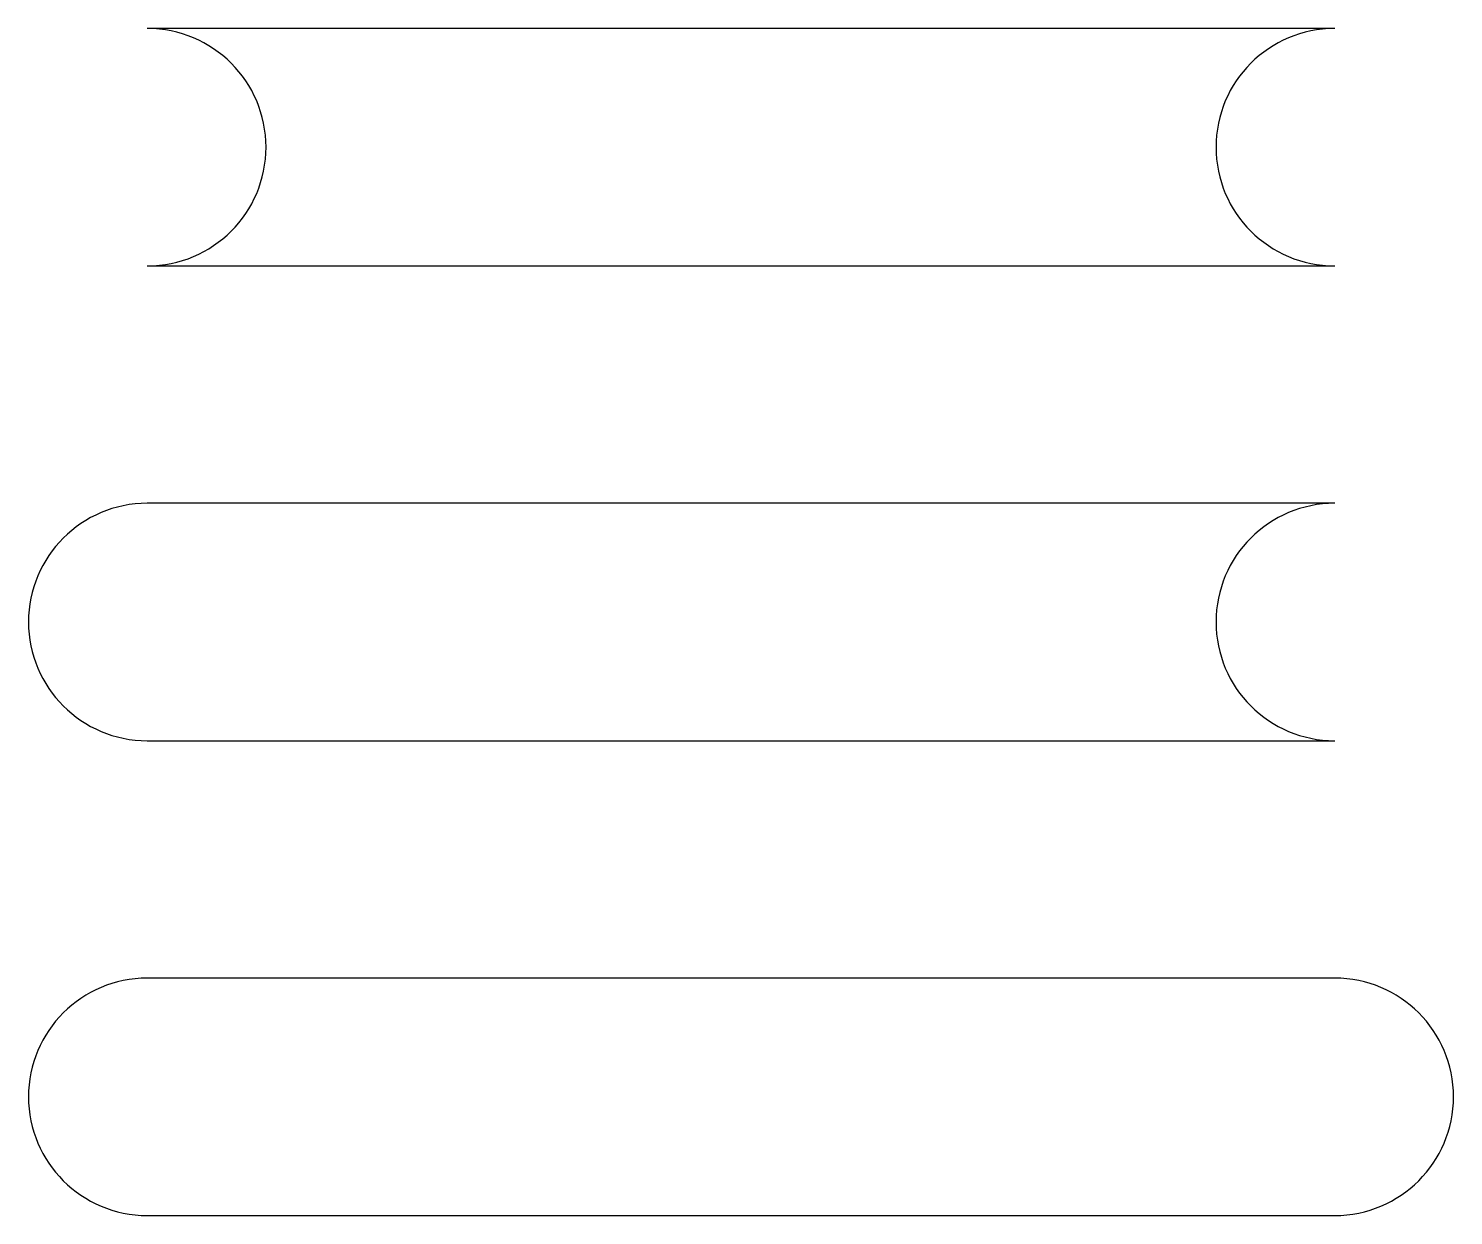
# Model space of a CAD drawing. Header units: millimetres. Extents: x -10 to 110, y 0 to 100.
import ezdxf

# ---------------------------------------------------------------- set-up
doc = ezdxf.new("R2010")
doc.units = ezdxf.units.MM

msp = doc.modelspace()

# ---------------------------------------------------------------- linework, layer by layer
for p, q in [((100, 100), (0, 100)), ((0, 80), (100, 80)), ((100, 60), (0, 60)), ((0, 40), (100, 40)), ((100, 20), (0, 20)), ((0, 0), (100, 0))]:
    msp.add_line(p, q)
for centre, start, end in [((0, 90), 270, 90), ((100, 90), 90, 270), ((0, 50), 90, 270), ((100, 50), 90, 270), ((0, 10), 90, 270), ((100, 10), 270, 90)]:
    msp.add_arc(centre, 10, start, end)

doc.saveas('drawing.dxf')
